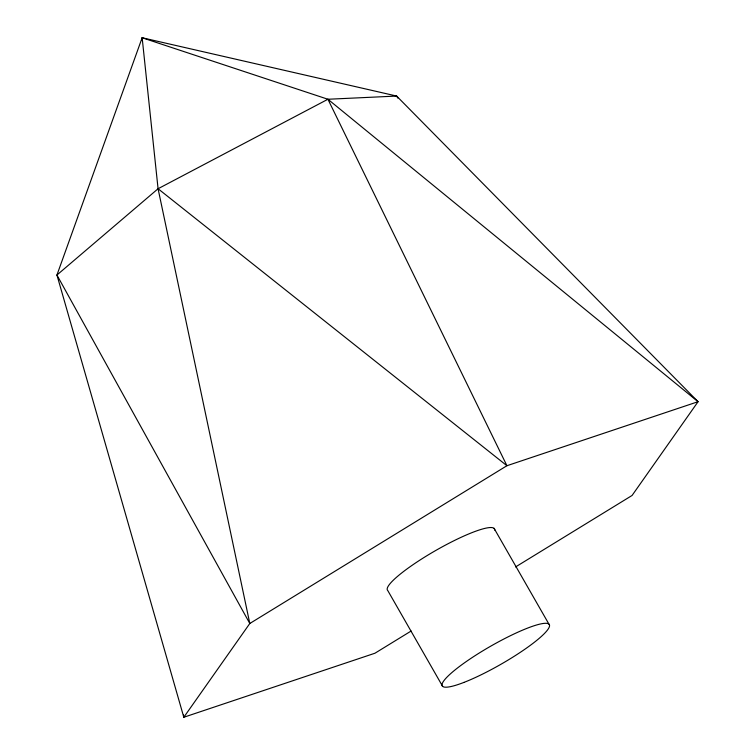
<?xml version="1.0" encoding="UTF-8"?>
<svg xmlns="http://www.w3.org/2000/svg" width="755" height="755" viewBox="0 0 755 755"><rect width="100%" height="100%" fill="white"/><g stroke="black" fill="none" stroke-linecap="round" stroke-linejoin="round"><path stroke-width="1.13" d="M141.978 40.1L142.148 37.75L396.639 96.055L698.064 401.698L632.077 495.459L515.561 566.948M183.503 714.909L183.814 717.25L249.801 623.498L506.926 465.722L698.064 401.698L327.925 99.254L142.148 37.75L56.936 275.037L183.814 717.25L374.952 653.226L411.107 631.038M397.828 98.084L396.639 96.055L327.925 99.254L158.069 188.741L56.936 275.037L249.801 623.498L158.069 188.741L142.148 37.75M158.069 188.741L506.926 465.722L327.925 99.254M494.091 528.368L548.942 624.14M442.638 686.352L387.787 590.58A61.683 10.391 -29.8 0 1 437.466 549.498A61.683 10.391 -29.8 0 1 494.695 530.104M463.966 682.397A61.683 10.391 -29.8 0 0 549.234 627.084A61.683 10.391 -29.8 0 0 474.159 656.255A61.683 10.391 -29.8 0 0 463.966 682.397"/></g></svg>
